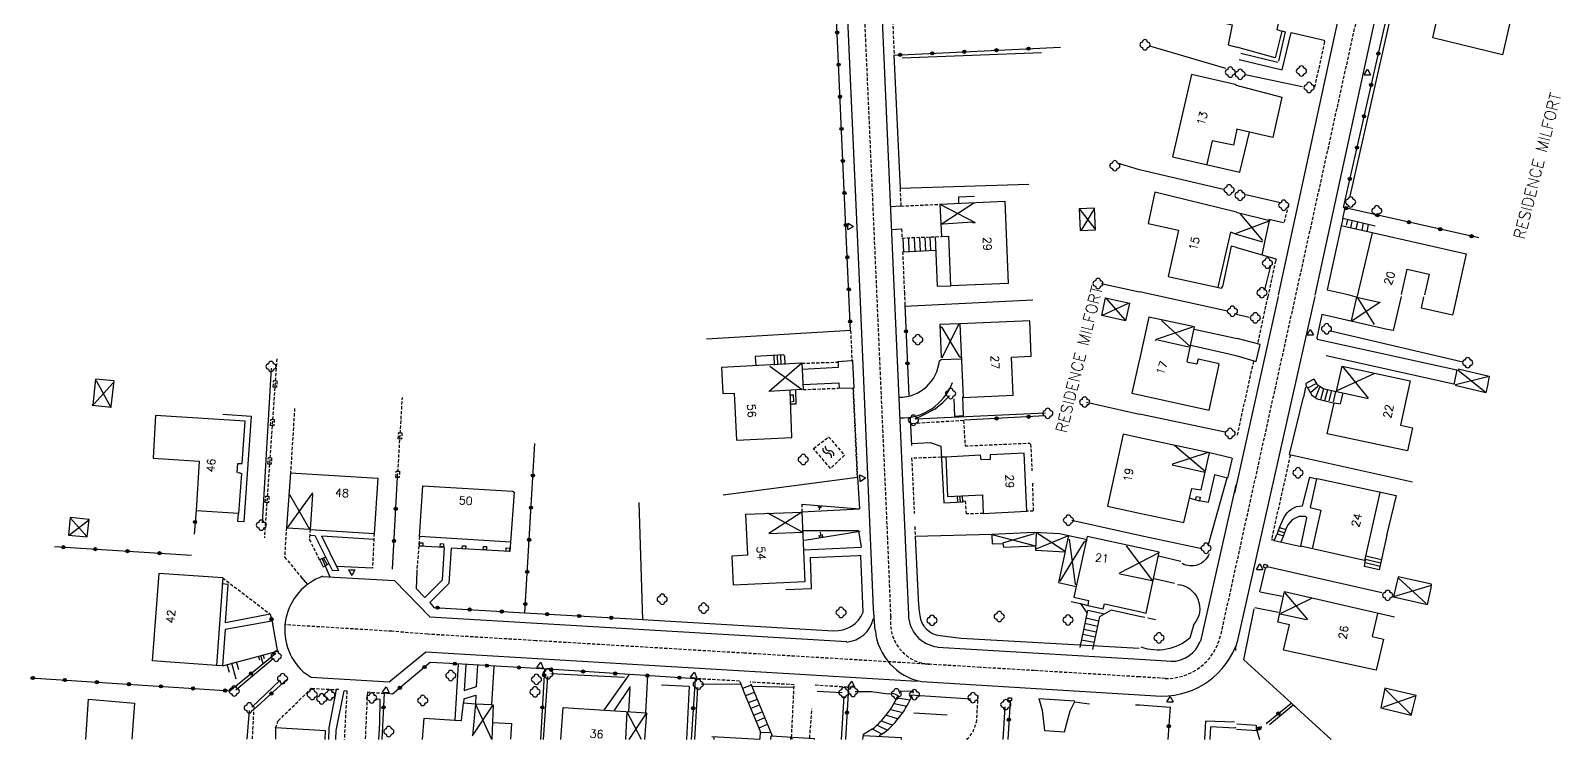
# Model space of a CAD drawing. Header units: millimetres. Extents: x 115992 to 117000, y 129000 to 130003.
# Drawn here: x 116327.4 to 116565.5, y 129000 to 129110.3 of the extents above; entities that cross this region are included whole.
import ezdxf
from ezdxf.enums import TextEntityAlignment as Align

# ---------------------------------------------------------------- set-up
doc = ezdxf.new("R2010")
doc.units = ezdxf.units.MM
doc.linetypes.add('DASHED', pattern=[0.75, 0.5, -0.25])
for name, color, linetype in [('W0001', 6, 'DASHED'), ('W0008', 7, 'CONTINUOUS'), ('W0100', 7, 'CONTINUOUS'), ('W0112', 1, 'DASHED'), ('W0211', 2, 'CONTINUOUS'), ('W0300', 7, 'CONTINUOUS'), ('W0310', 3, 'CONTINUOUS'), ('W0322', 7, 'CONTINUOUS'), ('W0471', 7, 'CONTINUOUS'), ('W0515', 5, 'CONTINUOUS'), ('W0989', 7, 'CONTINUOUS'), ('W0991', 7, 'CONTINUOUS')]:
    doc.layers.add(name, color=color, linetype=linetype)
doc.styles.get("Standard").update_dxf_attribs({"font": 'romans.shx', "width": 0.85})

msp = doc.modelspace()

# ---------------------------------------------------------------- linework, layer by layer
at = {"layer": 'W0001'}
for points in [[(116500, 129009.73), (116483.67, 129010.71), (116475.2, 129011.21), (116467.34, 129011.69, -0.439697), (116461.33, 129019.09), (116460.84, 129031.22), (116459.71, 129056.74), (116458.59, 129082.26), (116457.43, 129108.56), (116456.31, 129133.5), (116455.19, 129158.67), (116453.78, 129186.58), (116452.3, 129216.74), (116451.44, 129235.19, -0.437493), (116460.95, 129244.84), (116470.99, 129244.82), (116500, 129244.7)], [(116500, 129244.7), (116545.26, 129244.29), (116554.66, 129244.19), (116555.12, 129235.87), (116555.92, 129212.42), (116512.63, 129016.22, -0.359278), (116504.02, 129009.48), (116500, 129009.73)]]:
    msp.add_lwpolyline(points, format="xyb", dxfattribs=at)
msp.add_lwpolyline([(116467.34, 129011.69), (116438.52, 129013.42), (116406.07, 129015.36), (116389.24, 129016.37), (116383.65, 129016.82), (116367.03, 129017.84)], dxfattribs=at)
at = {"layer": 'W0008'}
for points in [[(116451.96, 129169.99), (116456.49, 129069.31)], [(116457.43, 129169.93), (116461.84, 129069.41)], [(116521.66, 129069.11), (116543.48, 129169.95)], [(116549.2, 129169.88), (116527.32, 129069.12)], [(116456.49, 129069.31), (116458.59, 129020.35), (116458.84, 129016.93)], [(116461.84, 129069.41), (116464.06, 129019.37)], [(116521.58, 129068.93), (116514.81, 129038.33)], [(116527.3, 129068.91), (116515.24, 129015.19), (116514.95, 129014.38), (116514.96, 129013.85)], [(116509.58, 129015.28), (116515.09, 129039.6)], [(116372.87, 129025.37), (116384.08, 129024.71), (116389.54, 129019.08), (116454.45, 129015.22)], [(116369.86, 129010.53), (116371.11, 129009.69), (116383.23, 129008.94), (116388.93, 129013.65), (116465.42, 129009.06)], [(116468.56, 129014.38), (116500, 129012.49)], [(116500, 129012.5), (116504.99, 129012.2)], [(116466.12, 129009.03), (116500, 129006.95)], [(116500, 129006.96), (116502.54, 129006.8)]]:
    msp.add_lwpolyline(points, dxfattribs=at)
for centre, radius, start, end in [((116375.83, 129017.05), 8.84, 109.5913, 227.4803), ((116454.02, 129019.83), 4.69, 274.6734, 347.3662), ((116469.16, 129019.47), 5.1, 181.1458, 263.3499), ((116467.82, 129017.78), 8.95, 185.2114, 259.0502), ((116503.53, 129019.06), 12.33, 265.2573, 337.7191), ((116505.01, 129016.9), 4.75, 269.3059, 340.2678)]:
    msp.add_arc(centre, radius, start, end, dxfattribs=at)
at = {"layer": 'W0100'}
for points in [[(116549.87, 129126.02), (116560.42, 129123.51), (116556.51, 129106.55), (116545.68, 129109.16), (116548.57, 129122.08)], [(116513.61, 129119.56), (116511.9, 129111.77), (116514.46, 129111.22), (116513.8, 129108.11)], [(116523.08, 129113.98), (116522.7, 129112.43), (116521.86, 129112.56), (116521.39, 129110.46), (116522.19, 129110.23)], [(116522.17, 129110.21), (116521.15, 129106.07), (116515.18, 129107.75)], [(116513.81, 129108.07), (116515.18, 129107.75)], [(116515.06, 129101.84), (116514.9, 129101.9), (116508.12, 129103.5), (116505.18, 129090.68), (116515.62, 129088.29)], [(116515.06, 129101.84), (116522.16, 129099.94), (116520.75, 129093.65), (116515.11, 129094.99)], [(116515.16, 129094.99), (116514.63, 129092.47), (116511.31, 129093.16), (116510.52, 129089.51)], [(116474.33, 129084.5), (116471.87, 129084.41), (116471.86, 129083.41)], [(116515.11, 129082.03), (116502.39, 129085.14), (116501.35, 129080.28), (116506.1, 129079.24), (116504.49, 129072.04), (116512.77, 129070.21), (116513, 129070.52)], [(116468.94, 129083.28), (116479.07, 129083.74), (116479.6, 129070.95), (116470.59, 129070.6)], [(116468.94, 129083.28), (116474.44, 129080.46)], [(116468.94, 129083.28), (116469.19, 129078.27)], [(116469.13, 129080.2), (116474.22, 129083.52)], [(116490.73, 129082.49), (116493.07, 129079.44)], [(116492.91, 129082.46), (116490.93, 129079.25)], [(116531.99, 129082.71), (116531.63, 129081.06)], [(116469.45, 129080.2), (116469.13, 129080.2)], [(116474.02, 129080.48), (116469.42, 129080.18)], [(116474.02, 129080.46), (116474.44, 129080.46)], [(116519.91, 129080.54), (116514.9, 129078.69)], [(116515.05, 129082.04), (116520.31, 129080.76), (116519.84, 129080.52)], [(116515.65, 129081.82), (116519.14, 129077.66)], [(116520.22, 129080.71), (116519.48, 129077.38)], [(116531.39, 129079.95), (116529.25, 129069.99), (116532.48, 129069.22)], [(116531.67, 129081.09), (116531.4, 129079.92)], [(116531.43, 129079.98), (116536.26, 129078.89)], [(116531.69, 129081.1), (116536.7, 129079.93)], [(116532.39, 129080.9), (116532.19, 129080.01)], [(116533.06, 129080.62), (116532.87, 129079.63)], [(116533.94, 129080.43), (116533.7, 129079.44)], [(116534.84, 129080.33), (116534.61, 129079.25)], [(116535.62, 129080.14), (116535.41, 129079.06)], [(116469.19, 129078.27), (116470.31, 129078.34), (116470.59, 129070.6)], [(116514.9, 129078.69), (116514.17, 129078.96), (116512.23, 129070.36)], [(116514.9, 129078.69), (116519.18, 129077.45)], [(116536.23, 129078.84), (116533.87, 129068.78)], [(116536.23, 129078.87), (116550.87, 129075.56), (116549.43, 129069.01)], [(116540.8, 129069.22), (116541.68, 129073.18), (116545.1, 129072.39), (116544.37, 129069.18)], [(116498.28, 129067.83), (116494.22, 129065.98)], [(116494.81, 129068.61), (116497.8, 129065.25)], [(116540.75, 129068.91), (116539.5, 129063.65), (116538.58, 129063.77), (116528.42, 129066.13), (116527.61, 129062.47), (116527.7, 129062.28)], [(116532.45, 129069.22), (116533.88, 129068.82)], [(116533, 129065.12), (116533.87, 129068.82), (116537.25, 129068.06)], [(116537.46, 129068.04), (116533.05, 129065.1)], [(116533.93, 129068.74), (116536.56, 129064.55)], [(116549.41, 129068.96), (116548.75, 129066.03), (116543.91, 129067.12), (116544.29, 129068.9)], [(116549.53, 129069.06), (116549.34, 129068.9)], [(116501.48, 129065.73), (116500, 129059.11)], [(116500, 129053.62), (116510.84, 129051.24), (116512.4, 129058.35), (116512.2, 129058.49), (116509.14, 129059.18), (116508.93, 129058.38), (116507.59, 129058.65), (116507.46, 129058.82), (116508.58, 129064.2), (116501.49, 129065.72)], [(116471.93, 129064.67), (116468.92, 129064.56), (116469.14, 129059.44)], [(116469, 129064.32), (116469.28, 129064.1), (116471.96, 129059.59), (116472.28, 129059.42)], [(116471.88, 129064.65), (116469.27, 129059.31)], [(116508.26, 129064.14), (116502.61, 129062.25), (116502.45, 129062.01)], [(116503.46, 129065.2), (116507.84, 129061.18)], [(116502.89, 129062.18), (116507.72, 129061.11)], [(116447.47, 129058.53), (116434.98, 129057.9), (116435.18, 129053.84), (116436.93, 129053.89), (116437.3, 129046.59), (116445.92, 129046.98), (116445.63, 129054.3)], [(116447.47, 129058.53), (116442.4, 129054.14)], [(116447.47, 129058.53), (116447.65, 129054.45)], [(116472.21, 129059.2), (116469.13, 129059.07), (116468.87, 129058.88)], [(116500, 129059.15), (116498.85, 129053.88), (116500, 129053.62)], [(116339.99, 129051.79), (116340.41, 129055.78), (116337.54, 129056.06), (116337.13, 129052.07)], [(116442.5, 129058.08), (116442.5, 129058.08), (116447.54, 129054.48)], [(116527.18, 129056.04), (116525.91, 129055.39), (116525.96, 129054.83)], [(116527.18, 129056.05), (116527.62, 129055.31), (116528.59, 129054.6), (116530.57, 129054.15)], [(116530.69, 129054.2), (116531.57, 129058.08), (116542.13, 129055.82), (116540.67, 129048.89), (116542.51, 129048.47), (116541.73, 129044.92), (116529.23, 129047.53), (116530.3, 129052.39), (116531.32, 129052.2), (116531.71, 129053.91)], [(116536.51, 129056.89), (116530.73, 129054.26)], [(116531.62, 129058.01), (116535.6, 129053.09)], [(116549.42, 129057.5), (116548.92, 129055.25)], [(116549.62, 129057.68), (116554.43, 129056.55), (116554.18, 129055.09), (116553.91, 129053.95), (116549.14, 129055.06)], [(116554.26, 129056.41), (116549.21, 129055.2)], [(116549.59, 129057.53), (116553.82, 129054.1)], [(116340.28, 129055.47), (116337.31, 129052.2)], [(116337.63, 129055.85), (116339.84, 129051.76)], [(116447.54, 129054.48), (116442.34, 129054.13)], [(116525.87, 129054.81), (116525.53, 129053.28)], [(116526.06, 129054.93), (116526.84, 129053.57)], [(116527.56, 129055.39), (116526.19, 129054.67)], [(116527.78, 129054.91), (116526.64, 129053.91)], [(116526.79, 129053.62), (116527.67, 129052.98), (116530.36, 129052.32)], [(116528.05, 129054.77), (116527.42, 129053.19)], [(116528.65, 129054.58), (116528.19, 129052.84)], [(116529.27, 129054.42), (116528.8, 129052.68)], [(116529.92, 129054.3), (116529.5, 129052.71)], [(116530.53, 129054.14), (116530.17, 129052.55)], [(116530.7, 129054.14), (116535.46, 129053.11)], [(116337.38, 129052.26), (116337.03, 129052), (116340, 129051.69)], [(116535.43, 129053.1), (116535.62, 129053.05)], [(116359.6, 129041.54), (116359.7, 129042.93), (116360.36, 129042.93), (116360.81, 129049.52), (116346.87, 129050.43), (116346.49, 129043.78), (116353.65, 129043.31), (116353.18, 129035.62), (116359.76, 129035.21)], [(116500, 129046.95), (116497.49, 129047.49), (116495.05, 129036.3), (116500, 129035.23)], [(116510.9, 129044.61), (116500, 129046.95)], [(116482.47, 129035.5), (116482.09, 129044.54), (116476.8, 129044.28), (116476.78, 129043.56), (116475.36, 129043.49), (116475.29, 129044.24), (116469.87, 129043.94), (116469.87, 129043.94)], [(116500, 129035.23), (116506.94, 129033.74), (116508.16, 129039.07), (116509.64, 129038.83), (116510.9, 129044.61), (116510.9, 129044.61)], [(116514.41, 129043.78), (116510.71, 129044.64), (116505.18, 129042.82), (116505.1, 129042.73)], [(116505.47, 129045.78), (116505.47, 129045.78), (116510.27, 129041.71)], [(116469.87, 129043.95), (116470.12, 129037.82), (116475.56, 129038.05), (116475.7, 129035.15)], [(116505.1, 129042.73), (116510.19, 129041.58)], [(116359.63, 129041.54), (116359.88, 129041.51)], [(116359.84, 129041.52), (116360.24, 129041.37), (116359.76, 129035.18)], [(116367.88, 129041.46), (116367.26, 129032.93)], [(116367.88, 129041.46), (116381.49, 129040.63), (116380.9, 129032.06)], [(116387.97, 129031.6), (116388.47, 129039.45), (116402.42, 129038.65), (116402.67, 129038.5), (116402.11, 129030.72), (116387.97, 129031.6)], [(116527.57, 129040.55), (116526.57, 129036.08), (116528.25, 129035.67), (116526.89, 129029.66)], [(116527.53, 129040.61), (116527.95, 129040.57), (116539.96, 129037.97), (116538.48, 129031.75)], [(116371.3, 129038.11), (116371.31, 129038.35), (116367.38, 129032.92)], [(116367.73, 129038.13), (116370.86, 129032.71)], [(116371.3, 129038.11), (116370.93, 129032.69), (116370.93, 129032.69)], [(116507.84, 129037.54), (116509.37, 129037.12)], [(116508.73, 129037.31), (116508.87, 129037.81), (116509.48, 129037.7), (116509.38, 129037.16)], [(116537.44, 129038.45), (116535.09, 129028.07)], [(116333.65, 129034.45), (116336.16, 129031.56)], [(116447.44, 129035.44), (116447.92, 129024.52), (116436.84, 129023.99), (116436.63, 129028.58), (116439.04, 129028.7), (116438.77, 129035.07), (116447.49, 129035.37), (116442.31, 129032.03), (116447.58, 129032.23), (116447.44, 129032.32), (116442.17, 129035.22)], [(116475.7, 129035.15), (116482.47, 129035.5)], [(116535.05, 129027.83), (116525.13, 129030.05), (116526.09, 129034.46), (116525.86, 129034.69), (116524.8, 129034.67), (116523.8, 129034.16), (116523.14, 129033.43), (116522.75, 129032.69)], [(116336.45, 129034.09), (116333.47, 129031.78)], [(116367.38, 129032.91), (116370.84, 129032.71)], [(116370.93, 129032.69), (116380.9, 129032.06)], [(116491.36, 129030.68), (116491.87, 129031.06), (116487.57, 129031.99), (116483.61, 129032.18), (116477.06, 129031.9)], [(116483.94, 129032.13), (116483.82, 129029.47), (116488.44, 129029.19), (116489.01, 129031.66)], [(116484.12, 129032.07), (116488.44, 129029.27)], [(116521.81, 129032.98), (116521.62, 129032.51), (116521.46, 129032.01)], [(116521.62, 129032.51), (116522.61, 129032.14)], [(116521.81, 129032.98), (116522.8, 129032.65)], [(116522.8, 129032.65), (116522.6, 129032.14), (116522.41, 129031.67)], [(116477.04, 129031.86), (116477.09, 129030.41), (116478.77, 129030.5), (116478.85, 129029.92), (116483.84, 129030.1)], [(116477.06, 129031.9), (116483.84, 129030.1)], [(116483.61, 129032), (116478.69, 129030.54)], [(116488.82, 129031.62), (116483.9, 129029.6)], [(116491.37, 129030.67), (116487.64, 129024.61)], [(116489.09, 129031.15), (116490.03, 129024.16), (116490.23, 129024.09)], [(116491.85, 129031.58), (116489.81, 129022.13)], [(116500, 129029.81), (116491.85, 129031.58)], [(116497.97, 129030.13), (116500, 129027.4)], [(116503.1, 129029.15), (116500, 129029.81)], [(116521.46, 129032.01), (116522.42, 129031.67)], [(116538.51, 129031.81), (116537.32, 129026.37), (116535.02, 129026.93), (116535.19, 129027.95)], [(116488.45, 129029.23), (116487.41, 129024.4), (116490.16, 129023.8)], [(116500, 129027.5), (116496.79, 129025.84)], [(116500, 129019.91), (116501.08, 129019.67), (116503.1, 129029.15), (116503.1, 129029.15)], [(116503.02, 129029.05), (116500, 129027.5)], [(116500, 129027.4), (116502.01, 129024.74)], [(116502.99, 129028.56), (116506.45, 129027.75)], [(116535.12, 129028.1), (116535.05, 129027.82)], [(116535.15, 129028.04), (116537.56, 129027.48)], [(116535.15, 129027.52), (116537.46, 129026.96)], [(116535.24, 129028.58), (116537.69, 129028.02)], [(116347.36, 129025.84), (116346.37, 129012.22)], [(116357.33, 129025.13), (116347.36, 129025.84)], [(116357.33, 129025.13), (116356.35, 129011.5)], [(116496.98, 129025.79), (116500, 129025.13)], [(116500, 129025.13), (116502.16, 129024.68)], [(116502.29, 129025.02), (116505.49, 129024.3)], [(116540.26, 129025.13), (116544.64, 129021.15)], [(116537.07, 129019.59), (116536.26, 129016.01), (116537.99, 129015.6), (116536.88, 129010.77), (116522.45, 129013.9), (116523.36, 129017.82), (116521.53, 129018.27), (116522.59, 129023), (116539.73, 129019.05)], [(116522.65, 129022.83), (116526.15, 129018.67)], [(116545.4, 129023.95), (116539.55, 129022.21)], [(116489.81, 129022.13), (116492.09, 129021.6)], [(116492.09, 129021.6), (116492, 129020.85)], [(116492, 129020.85), (116494.39, 129020.34)], [(116494.39, 129020.34), (116494.56, 129021.09)], [(116494.56, 129021.09), (116500, 129019.89)], [(116526.8, 129021.91), (116522.03, 129019.61)], [(116521.91, 129019.54), (116526, 129018.66)], [(116356.35, 129011.5), (116346.37, 129012.22)], [(116336, 129000), (116336.42, 129006.24), (116343.6, 129005.65), (116343.19, 129000.02)], [(116542.89, 129006.75), (116537.85, 129004.94)], [(116538.23, 129007.85), (116542.23, 129003.86)], [(116388.43, 129000), (116388.67, 129003.28), (116393.45, 129002.97), (116394.52, 129002.94), (116394.83, 129005.69), (116396.65, 129005.55), (116396.19, 129000.55), (116399.42, 129005.4), (116399.21, 129000), (116396.65, 129005.55), (116399.17, 129005.43), (116399.42, 129005.4)], [(116409.97, 129000), (116410.34, 129004.99), (116423.29, 129004.11), (116422.98, 129000)], [(116422.5, 129000), (116420.22, 129004.34), (116420.02, 129000)], [(116423.29, 129004.11), (116420.56, 129000)], [(116373.27, 129000), (116373.32, 129001.33), (116365.56, 129001.78), (116365.52, 129000.02)], [(116399.31, 129002.63), (116402.3, 129002.48), (116402.13, 129000.02)], [(116515.04, 129001.87), (116514.87, 129001.75), (116511.08, 129001.96), (116510.95, 129000)], [(116515.11, 129001.57), (116518.27, 129001.4), (116518.7, 129000)], [(116442.64, 129000), (116442.69, 129000.55), (116449.41, 129000.12), (116449.4, 129000)], [(116446.01, 129000.04), (116445.71, 129000.36), (116445.72, 129000)]]:
    msp.add_lwpolyline(points, dxfattribs=at)
for points in [[(116493.04, 129082.66), (116490.62, 129082.55), (116490.8, 129079.21), (116493.18, 129079.28), (116493.04, 129082.66)], [(116497.85, 129065.14), (116494.14, 129065.95), (116494.75, 129068.72), (116498.45, 129067.9), (116497.85, 129065.14)], [(116472.55, 129053.22), (116480.36, 129053.58), (116480.09, 129059.51), (116483.16, 129059.63), (116482.94, 129065.16), (116472.04, 129064.69), (116472.55, 129053.22)], [(116336.24, 129031.51), (116336.52, 129034.22), (116333.59, 129034.52), (116333.31, 129031.77), (116336.24, 129031.51)], [(116545.4, 129023.56), (116545.45, 129024.14), (116540.28, 129025.32), (116539.55, 129022.21), (116544.83, 129021.02), (116545.4, 129023.56)], [(116542.55, 129004.77), (116543.06, 129006.83), (116538.23, 129007.99), (116537.58, 129004.91), (116542.33, 129003.79), (116542.55, 129004.77)]]:
    msp.add_lwpolyline(points, close=True, dxfattribs=at)
at = {"layer": 'W0112'}
for p, q in [((116365.2, 129054.83), (116365.27, 129055.83)), ((116365.7, 129054.8), (116365.2, 129054.83)), ((116365.27, 129055.83), (116365.77, 129055.8)), ((116365.77, 129055.8), (116365.7, 129054.8)), ((116364.78, 129048.85), (116364.85, 129049.85)), ((116365.28, 129048.81), (116364.78, 129048.85)), ((116364.85, 129049.85), (116365.35, 129049.81)), ((116365.35, 129049.81), (116365.28, 129048.81)), ((116384.66, 129046.76), (116384.72, 129047.76)), ((116385.16, 129046.73), (116384.66, 129046.76)), ((116384.72, 129047.76), (116385.22, 129047.73)), ((116385.22, 129047.73), (116385.16, 129046.73)), ((116364.37, 129042.86), (116364.44, 129043.86)), ((116364.87, 129042.83), (116364.37, 129042.86)), ((116364.44, 129043.86), (116364.94, 129043.82)), ((116364.94, 129043.82), (116364.87, 129042.83)), ((116384.29, 129040.77), (116384.35, 129041.77)), ((116384.35, 129041.77), (116384.85, 129041.74)), ((116384.85, 129041.74), (116384.79, 129040.74)), ((116384.79, 129040.74), (116384.29, 129040.77)), ((116363.95, 129036.88), (116364.02, 129037.87)), ((116364.45, 129036.84), (116363.95, 129036.88)), ((116364.02, 129037.87), (116364.52, 129037.84)), ((116364.52, 129037.84), (116364.45, 129036.84)), ((116387.96, 129030.1), (116387.99, 129030.6)), ((116388.46, 129030.07), (116387.96, 129030.1)), ((116387.99, 129030.6), (116388.49, 129030.57)), ((116388.49, 129030.57), (116388.46, 129030.07)), ((116391.17, 129029.99), (116391.21, 129030.48)), ((116391.67, 129029.95), (116391.17, 129029.99)), ((116391.21, 129030.48), (116391.71, 129030.45)), ((116391.71, 129030.45), (116391.67, 129029.95)), ((116394.61, 129029.65), (116394.66, 129030.15)), ((116394.66, 129030.15), (116395.16, 129030.1)), ((116395.16, 129030.1), (116395.11, 129029.6)), ((116397.88, 129029.52), (116397.9, 129030.02)), ((116397.9, 129030.02), (116398.4, 129030)), ((116398.4, 129030), (116398.38, 129029.5)), ((116401.43, 129029.3), (116401.47, 129029.8)), ((116401.47, 129029.8), (116401.97, 129029.76)), ((116401.97, 129029.76), (116401.93, 129029.26)), ((116395.11, 129029.6), (116394.61, 129029.65)), ((116398.38, 129029.5), (116397.88, 129029.52)), ((116401.93, 129029.26), (116401.43, 129029.3)), ((116519.31, 129026.78), (116519.45, 129027.26)), ((116519.79, 129026.63), (116519.31, 129026.78)), ((116519.45, 129027.26), (116519.93, 129027.11)), ((116519.93, 129027.11), (116519.79, 129026.63)), ((116479.6, 129005.98), (116479.6, 129006.48)), ((116479.6, 129006.48), (116480.1, 129006.48)), ((116480.1, 129005.98), (116479.6, 129005.98)), ((116480.1, 129006.48), (116480.1, 129005.98))]:
    msp.add_line(p, q, dxfattribs=at)
for points in [[(116461.23, 129120.75), (116461.83, 129106.49)], [(116528.81, 129108.59), (116527.22, 129101.26)], [(116462.75, 129085.78), (116462.88, 129083)], [(116462.88, 129083), (116468.94, 129083.28)], [(116523.16, 129083.16), (116522.52, 129080.4)], [(116462.98, 129079.45), (116463.05, 129078.03), (116469.19, 129078.27)], [(116463.15, 129075.89), (116463.42, 129069.6)], [(116521.21, 129074.49), (116519.97, 129068.84)], [(116463.42, 129069.6), (116463.51, 129067.54)], [(116519.97, 129068.87), (116518.38, 129061.6)], [(116455.06, 129063.6), (116455.25, 129059.03)], [(116365.75, 129059.25), (116363.82, 129031.37)], [(116447.47, 129058.53), (116453.1, 129058.72)], [(116517.75, 129058.81), (116515.2, 129047.34)], [(116447.65, 129054.45), (116453.13, 129054.65)], [(116456.11, 129040.9), (116455.47, 129054.55)], [(116455.47, 129054.55), (116456.12, 129040.83)], [(116368.51, 129051.51), (116367.88, 129041.46)], [(116384.55, 129040.87), (116385.3, 129053.23)], [(116472.63, 129049.62), (116464.4, 129049.12)], [(116472.63, 129049.62), (116472.63, 129049.62), (116472.63, 129049.62), (116472.88, 129045.67), (116482.92, 129046.12), (116483.08, 129045.95), (116483.28, 129041.82)], [(116449.3, 129045.25), (116451.64, 129047.1), (116454.09, 129044.23), (116451.93, 129042.18), (116449.3, 129045.25)], [(116523.5, 129044.26), (116520.55, 129031.14), (116520.66, 129030.99)], [(116469.87, 129043.94), (116464.56, 129043.75), (116464.97, 129035.15)], [(116483.35, 129039.86), (116483.48, 129035.51), (116482.47, 129035.5)], [(116475.7, 129035.15), (116473.08, 129035.09), (116472.96, 129037.07), (116472.46, 129037.02)], [(116447.45, 129036.63), (116447.49, 129035.37)], [(116367.24, 129032.98), (116366.96, 129028.37), (116369.55, 129025.26)], [(116370.93, 129032.69), (116370.81, 129031.13), (116372.39, 129027.94)], [(116465.05, 129033.12), (116465.09, 129031.59)], [(116380.9, 129032.06), (116380.62, 129026.63)], [(116387.97, 129031.6), (116387.53, 129026.15)], [(116357.33, 129025.13), (116364.74, 129019.48)], [(116437.77, 129009.08), (116430.87, 129009.45)], [(116445.87, 129000.32), (116446.27, 129008.49), (116439.44, 129008.93)], [(116454.75, 129007.94), (116454.53, 129008.13), (116449.29, 129008.44)], [(116365.56, 129001.78), (116365.97, 129002.91), (116371.16, 129007.95), (116374.98, 129007.74)], [(116376.23, 129007.63), (116376.65, 129007.55), (116376.25, 129000)], [(116382.5, 129007.12), (116379.84, 129007.33), (116379.5, 129000)], [(116474.86, 129006.83), (116474.6, 129002.57)], [(116362.13, 129004.31), (116361.9, 129000.02)], [(116448.69, 129000.23), (116449.03, 129004.74)]]:
    msp.add_lwpolyline(points, dxfattribs=at)
msp.add_arc((116470.02, 129003.46), 4.65, 311.9467, 349.4357, dxfattribs=at)
at = {"layer": 'W0211'}
for p, q in [((116450.07, 129036.07), (116450.1, 129036.42)), ((116450.24, 129035.71), (116450.3, 129036.4)), ((116450.47, 129036.04), (116450.5, 129036.38)), ((116450.3, 129032.26), (116450.44, 129031.4)), ((116450.12, 129031.79), (116450.19, 129031.35)), ((116450.62, 129031.87), (116450.69, 129031.44)), ((116363.61, 129011.78), (116363.27, 129013.05)), ((116363.81, 129012.52), (116363.64, 129013.15)), ((116358.38, 129010.42), (116358.04, 129011.67)), ((116359.43, 129009.37), (116358.76, 129011.86)), ((116358.78, 129011.85), (116358.76, 129011.84)), ((116358.77, 129011.85), (116358.76, 129011.85)), ((116358.78, 129011.85), (116358.76, 129011.84)), ((116358.77, 129011.84), (116358.76, 129011.84)), ((116358.8, 129011.84), (116358.76, 129011.83)), ((116358.78, 129011.83), (116358.77, 129011.82)), ((116358.77, 129011.83), (116358.77, 129011.83)), ((116358.79, 129011.83), (116358.77, 129011.82)), ((116358.78, 129011.82), (116358.77, 129011.82)), ((116359.82, 129010.81), (116359.48, 129012.05)), ((116363.08, 129012.32), (116362.9, 129012.95))]:
    msp.add_line(p, q, dxfattribs=at)
for points in [[(116447.45, 129036.63), (116456.46, 129035.89)], [(116456.56, 129032.38), (116447.86, 129030.98)], [(116357.28, 129011.43), (116366.05, 129013.8)]]:
    msp.add_lwpolyline(points, dxfattribs=at)
at = {"layer": 'W0300'}
for centre, start, end in [((116500.47, 129108.1), 90, 270), ((116500.87, 129108.5), 0, 180), ((116501.27, 129108.1), 270, 90), ((116500.87, 129107.7), 180, 0), ((116513.75, 129103.85), 90, 270), ((116514.15, 129104.25), 0, 180), ((116514.55, 129103.85), 270, 90), ((116515.29, 129103.51), 90, 270), ((116515.69, 129103.91), 0, 180), ((116516.09, 129103.51), 270, 90), ((116524.83, 129104.02), 90, 270), ((116525.23, 129104.42), 0, 180), ((116525.23, 129103.62), 180, 0), ((116525.63, 129104.02), 270, 90), ((116514.15, 129103.45), 180, 0), ((116515.69, 129103.11), 180, 0), ((116526.02, 129101.47), 90, 270), ((116526.42, 129101.87), 0, 180), ((116526.82, 129101.47), 270, 90), ((116526.42, 129101.07), 180, 0), ((116495.78, 129089.28), 90, 270), ((116496.18, 129089.68), 0, 180), ((116496.58, 129089.28), 270, 90), ((116496.18, 129088.88), 180, 0), ((116513.57, 129085.52), 90, 270), ((116513.97, 129085.92), 0, 180), ((116513.97, 129085.12), 180, 0), ((116514.37, 129085.52), 270, 90), ((116515.27, 129084.67), 90, 270), ((116515.67, 129085.07), 0, 180), ((116516.07, 129084.67), 270, 90), ((116515.67, 129084.27), 180, 0), ((116522.08, 129083.13), 90, 270), ((116522.48, 129083.53), 0, 180), ((116522.48, 129082.73), 180, 0), ((116522.88, 129083.13), 270, 90), ((116532.47, 129083.64), 90, 270), ((116532.87, 129084.04), 0, 180), ((116532.87, 129083.24), 180, 0), ((116533.27, 129083.64), 270, 90), ((116536.56, 129082.28), 90, 270), ((116536.96, 129082.68), 0, 180), ((116537.36, 129082.28), 270, 90), ((116536.96, 129081.88), 180, 0), ((116519.53, 129074.12), 90, 270), ((116519.93, 129074.52), 0, 180), ((116519.93, 129073.72), 180, 0), ((116520.33, 129074.12), 270, 90), ((116493.17, 129070.94), 90, 270), ((116493.57, 129071.34), 0, 180), ((116493.57, 129070.54), 180, 0), ((116493.97, 129070.94), 270, 90), ((116519.08, 129069.92), 0, 180), ((116518.68, 129069.52), 90, 270), ((116519.08, 129069.12), 180, 0), ((116519.48, 129069.52), 270, 90), ((116514.08, 129066.63), 90, 270), ((116514.48, 129067.03), 0, 180), ((116514.48, 129066.23), 180, 0), ((116514.88, 129066.63), 270, 90), ((116517.65, 129065.61), 90, 270), ((116518.05, 129066.01), 0, 180), ((116518.45, 129065.61), 270, 90), ((116518.05, 129065.21), 180, 0), ((116528.73, 129063.91), 90, 270), ((116529.13, 129064.31), 0, 180), ((116529.13, 129063.51), 180, 0), ((116529.53, 129063.91), 270, 90), ((116465.11, 129062.21), 90, 270), ((116465.51, 129062.61), 0, 180), ((116465.51, 129061.81), 180, 0), ((116465.91, 129062.21), 270, 90), ((116364.45, 129058.03), 90, 270), ((116364.85, 129058.43), 0, 180), ((116365.25, 129058.03), 270, 90), ((116550.7, 129058.63), 90, 270), ((116551.1, 129059.03), 0, 180), ((116551.5, 129058.63), 270, 90), ((116364.85, 129057.63), 180, 0), ((116551.1, 129058.23), 180, 0), ((116470.22, 129053.82), 90, 270), ((116470.62, 129054.22), 0, 180), ((116471.02, 129053.82), 270, 90), ((116470.62, 129053.42), 180, 0), ((116485.35, 129050.75), 90, 270), ((116485.75, 129051.15), 0, 180), ((116486.15, 129050.75), 270, 90), ((116491.09, 129052.5), 90, 270), ((116491.49, 129052.9), 0, 180), ((116491.49, 129052.1), 180, 0), ((116491.89, 129052.5), 270, 90), ((116464.44, 129049.67), 90, 270), ((116464.84, 129050.07), 0, 180), ((116464.84, 129049.27), 180, 0), ((116465.24, 129049.67), 270, 90), ((116485.75, 129050.35), 180, 0), ((116513.73, 129047.62), 90, 270), ((116514.13, 129048.02), 0, 180), ((116514.13, 129047.22), 180, 0), ((116514.53, 129047.62), 270, 90), ((116447.28, 129043.57), 90, 270), ((116447.68, 129043.97), 0, 180), ((116448.08, 129043.57), 270, 90), ((116447.68, 129043.17), 180, 0), ((116524.29, 129041.49), 90, 270), ((116524.69, 129041.89), 0, 180), ((116525.09, 129041.49), 270, 90), ((116524.69, 129041.09), 180, 0), ((116488.56, 129034.12), 90, 270), ((116488.96, 129034.52), 0, 180), ((116489.36, 129034.12), 270, 90), ((116362.94, 129033.35), 90, 270), ((116363.34, 129033.75), 0, 180), ((116363.34, 129032.95), 180, 0), ((116363.74, 129033.35), 270, 90), ((116488.96, 129033.72), 180, 0), ((116509.98, 129029.75), 90, 270), ((116510.38, 129030.15), 0, 180), ((116510.78, 129029.75), 270, 90), ((116510.38, 129029.35), 180, 0), ((116425.73, 129022.21), 0, 180), ((116538.25, 129022.43), 90, 270), ((116538.65, 129022.83), 0, 180), ((116539.05, 129022.43), 270, 90), ((116425.33, 129021.81), 90, 270), ((116425.73, 129021.41), 180, 0), ((116426.13, 129021.81), 270, 90), ((116431.79, 129020.43), 90, 270), ((116432.19, 129020.83), 0, 180), ((116432.59, 129020.43), 270, 90), ((116453.58, 129020.16), 0, 180), ((116538.65, 129022.03), 180, 0), ((116432.19, 129020.03), 180, 0), ((116453.18, 129019.76), 90, 270), ((116453.58, 129019.36), 180, 0), ((116453.98, 129019.76), 270, 90), ((116467.33, 129018.53), 90, 270), ((116467.73, 129018.93), 0, 180), ((116467.73, 129018.13), 180, 0), ((116468.13, 129018.53), 270, 90), ((116477.79, 129019.13), 90, 270), ((116478.19, 129019.53), 0, 180), ((116478.19, 129018.73), 180, 0), ((116478.59, 129019.13), 270, 90), ((116488.5, 129018.59), 90, 270), ((116488.9, 129018.99), 0, 180), ((116488.9, 129018.19), 180, 0), ((116489.3, 129018.59), 270, 90), ((116502.65, 129015.8), 90, 270), ((116503.05, 129016.2), 0, 180), ((116503.45, 129015.8), 270, 90), ((116365.26, 129012.94), 90, 270), ((116365.66, 129013.34), 0, 180), ((116366.06, 129012.94), 270, 90), ((116503.05, 129015.4), 180, 0), ((116365.66, 129012.54), 180, 0), ((116392.83, 129010.34), 0, 180), ((116407.95, 129010.61), 0, 180), ((116359.12, 129007.93), 0, 180), ((116366.25, 129009.46), 90, 270), ((116366.65, 129009.86), 0, 180), ((116366.65, 129009.06), 180, 0), ((116367.05, 129009.46), 270, 90), ((116392.43, 129009.94), 90, 270), ((116392.83, 129009.54), 180, 0), ((116393.23, 129009.94), 270, 90), ((116405.76, 129009.34), 90, 270), ((116406.16, 129009.74), 0, 180), ((116406.16, 129008.94), 180, 0), ((116406.56, 129009.34), 270, 90), ((116407.55, 129010.21), 90, 270), ((116407.95, 129009.81), 180, 0), ((116408.35, 129010.21), 270, 90), ((116430.94, 129008.57), 90, 270), ((116431.34, 129008.97), 0, 180), ((116431.74, 129008.57), 270, 90), ((116455.42, 129007.87), 0, 180), ((116358.72, 129007.53), 90, 270), ((116359.12, 129007.13), 180, 0), ((116359.52, 129007.53), 270, 90), ((116370.86, 129006.99), 90, 270), ((116371.26, 129007.39), 0, 180), ((116371.26, 129006.59), 180, 0), ((116371.66, 129006.99), 270, 90), ((116372.34, 129006.3), 90, 270), ((116372.74, 129006.7), 0, 180), ((116372.74, 129005.9), 180, 0), ((116373.14, 129006.3), 270, 90), ((116373.59, 129006.91), 90, 270), ((116373.99, 129007.31), 0, 180), ((116373.99, 129006.51), 180, 0), ((116374.39, 129006.91), 270, 90), ((116380.12, 129006.45), 90, 270), ((116380.52, 129006.85), 0, 180), ((116380.52, 129006.05), 180, 0), ((116380.92, 129006.45), 270, 90), ((116388.06, 129006.07), 90, 270), ((116388.46, 129006.47), 0, 180), ((116388.86, 129006.07), 270, 90), ((116405.53, 129007.4), 90, 270), ((116405.93, 129007.8), 0, 180), ((116405.93, 129007), 180, 0), ((116406.33, 129007.4), 270, 90), ((116431.34, 129008.17), 180, 0), ((116453.61, 129007.28), 90, 270), ((116454.01, 129007.68), 0, 180), ((116454.01, 129006.88), 180, 0), ((116454.41, 129007.28), 270, 90), ((116455.02, 129007.47), 90, 270), ((116455.42, 129007.07), 180, 0), ((116455.82, 129007.47), 270, 90), ((116461.77, 129007.09), 90, 270), ((116462.17, 129007.49), 0, 180), ((116462.17, 129006.69), 180, 0), ((116462.57, 129007.09), 270, 90), ((116464.59, 129006.97), 90, 270), ((116464.99, 129007.37), 0, 180), ((116464.99, 129006.57), 180, 0), ((116465.39, 129006.97), 270, 90), ((116473.7, 129006.5), 90, 270), ((116474.1, 129006.9), 0, 180), ((116474.1, 129006.1), 180, 0), ((116474.5, 129006.5), 270, 90), ((116479.21, 129005.81), 0, 180), ((116361.06, 129004.91), 90, 270), ((116361.46, 129005.31), 0, 180), ((116361.46, 129004.51), 180, 0), ((116361.86, 129004.91), 270, 90), ((116388.46, 129005.67), 180, 0), ((116478.81, 129005.41), 90, 270), ((116479.21, 129005.01), 180, 0), ((116479.61, 129005.41), 270, 90), ((116382.78, 129001.22), 90, 270), ((116383.18, 129001.62), 0, 180), ((116383.58, 129001.22), 270, 90), ((116383.18, 129000.82), 180, 0)]:
    msp.add_arc(centre, 0.4, start, end, dxfattribs=at)
at = {"layer": 'W0310'}
for points in [[(116540.26, 129117.81), (116532.75, 129084.53)], [(116463.06, 129106.09), (116484.75, 129106.91)], [(116513.48, 129104.41), (116501.63, 129107.9)], [(116525.34, 129101.54), (116516.48, 129103.41)], [(116500, 129088.62), (116496.58, 129089.68)], [(116513.09, 129085.6), (116500, 129088.62)], [(116462.75, 129085.78), (116482.8, 129086.39)], [(116521.95, 129083.49), (116516.59, 129084.73)], [(116520.39, 129073.72), (116519.49, 129069.95)], [(116494.06, 129070.93), (116500, 129069.63)], [(116463.48, 129067.42), (116483.42, 129068.43)], [(116513.71, 129066.64), (116500, 129069.65)], [(116517.08, 129065.64), (116515.09, 129066.14)], [(116455.07, 129063.65), (116432.63, 129062.29)], [(116529.73, 129063.6), (116550.33, 129058.74)], [(116363.5, 129033.72), (116364.91, 129057.77)], [(116465.08, 129049.91), (116466.4, 129050.51), (116468.21, 129051.47), (116469.42, 129052.44), (116470.44, 129053.46)], [(116491.79, 129052.49), (116500, 129050.62)], [(116523.36, 129044.34), (116525.53, 129053.28)], [(116465.14, 129049.91), (116485.39, 129050.81)], [(116513.34, 129047.79), (116500, 129050.64)], [(116435.23, 129038.05), (116456.12, 129040.83), (116456.46, 129035.89)], [(116513.6, 129040.63), (116510.73, 129030.28)], [(116456.31, 129032.45), (116456.69, 129029.9)], [(116499.96, 129031.72), (116489.5, 129034.06)], [(116509.73, 129029.65), (116499.96, 129031.72)], [(116518.77, 129022.99), (116519.65, 129026.66)], [(116519.9, 129026.91), (116537.72, 129022.84)], [(116524.24, 129005.13), (116516.25, 129012.36), (116517.87, 129020.34)], [(116359.38, 129007.73), (116365.16, 129012.6)], [(116366.28, 129009.22), (116361.86, 129005.02)], [(116407.28, 129000), (116407.91, 129009.8)], [(116419.87, 129009.61), (116408.4, 129010.22)], [(116425.63, 129008.5), (116429.92, 129008.31), (116429.49, 129000)], [(116437.97, 129008.52), (116431.78, 129008.58)], [(116381.02, 129006.3), (116381.78, 129006.26), (116381.74, 129002.55), (116381.58, 129000)], [(116431.25, 129008.09), (116430.76, 129000.01)], [(116446.17, 129008.08), (116439.7, 129008.24)], [(116449.85, 129007.53), (116453.72, 129007.31)], [(116454, 129006.75), (116453.59, 129000.01)], [(116455.76, 129007.47), (116458.31, 129007.44), (116460.94, 129007.09), (116461.63, 129007.19), (116462.45, 129006.84)], [(116473.75, 129006.28), (116464.33, 129006.9)], [(116361.14, 129000.02), (116361.5, 129004.48)], [(116479.07, 129005.06), (116478.74, 129000)], [(116489.92, 129005.86), (116492.24, 129005.51)], [(116500, 129005.35), (116499.39, 129005.33)], [(116504.79, 129004.99), (116500, 129005.33)], [(116520.26, 129002.33), (116523.93, 129005.39), (116529.85, 129000)]]:
    msp.add_lwpolyline(points, dxfattribs=at)
for points in [[(116422.12, 129036.89), (116422.64, 129018.64), (116452.41, 129016.91, 0.320503), (116457.02, 129019.82), (116456.67, 129028.5)], [(116477.04, 129031.79), (116477.05, 129031.87), (116465.09, 129031.59), (116465.57, 129021.9, 0.021357), (116465.81, 129019.29, 0.342979), (116468.99, 129016.16, -0.007128), (116472.24, 129015.74), (116499.96, 129014.18)], [(116510.84, 129028.88, -0.464036), (116506.64, 129027.39, -1.146133)], [(116505.93, 129024.11, -0.616582), (116508.48, 129017.92), (116507.85, 129015.76, -0.267362), (116500.26, 129014.33, -1.261261)]]:
    msp.add_lwpolyline(points, format="xyb", dxfattribs=at)
at = {"layer": 'W0322'}
for points in [[(116455.06, 129063.6), (116453.75, 129092.4), (116450.72, 129159.95)], [(116552.85, 129078.05), (116531.75, 129082.79), (116540.05, 129119.35), (116542.02, 129118.76)], [(116461.83, 129106.49), (116487.74, 129107.73)], [(116463.51, 129067.59), (116464.11, 129053.52)], [(116485.35, 129050.35), (116472.78, 129049.68)], [(116389.55, 129021.3), (116390.18, 129020.54), (116404.35, 129019.69), (116405.89, 129046.04)], [(116383.73, 129026.51), (116384.55, 129040.87)], [(116353.18, 129035.62), (116352.86, 129031.95)], [(116331.15, 129030), (116352.49, 129028.67)], [(116387.53, 129026.15), (116387.46, 129023.46), (116388.81, 129022.06), (116388.81, 129022.06)], [(116364.74, 129019.48), (116365.11, 129017.92)], [(116404.35, 129019.69), (116422.81, 129018.65)], [(116327.43, 129009.59), (116358.45, 129007.55), (116365.61, 129013.41)], [(116430.91, 129009.44), (116409.65, 129010.82), (116393.74, 129011.77), (116389.6, 129011.99), (116383.75, 129007.06), (116382.46, 129007.17), (116382.12, 129000)], [(116407.42, 129010.95), (116406.79, 129000)], [(116367.47, 129009.47), (116362.18, 129004.66)], [(116430.87, 129009.45), (116430.22, 129000.01)], [(116454.72, 129008.13), (116454.25, 129000.01)], [(116479.87, 129005.98), (116479.51, 129000)], [(116504.78, 129005.08), (116504.45, 129000)], [(116519.74, 129002.49), (116523.62, 129005.64)], [(116518.26, 129001.4), (116519.04, 129002.03)]]:
    msp.add_lwpolyline(points, dxfattribs=at)
for centre, radius in [((116452.96, 129110), 0.25), ((116452.96, 129110), 0.15), ((116462.77, 129106.54), 0.25), ((116462.77, 129106.54), 0.15), ((116467.77, 129106.78), 0.25), ((116467.77, 129106.78), 0.15), ((116472.76, 129107.02), 0.25), ((116472.76, 129107.02), 0.15), ((116477.76, 129107.25), 0.25), ((116477.76, 129107.25), 0.15), ((116482.75, 129107.49), 0.25), ((116482.75, 129107.49), 0.15), ((116537.19, 129106.73), 0.25), ((116537.19, 129106.73), 0.15), ((116453.19, 129105), 0.25), ((116453.19, 129105), 0.15), ((116536.08, 129101.85), 0.25), ((116536.08, 129101.85), 0.15), ((116453.41, 129100.01), 0.25), ((116453.41, 129100.01), 0.15), ((116534.97, 129096.98), 0.25), ((116534.97, 129096.98), 0.15), ((116453.64, 129095.02), 0.25), ((116453.64, 129095.02), 0.15), ((116533.87, 129092.1), 0.25), ((116533.87, 129092.1), 0.15), ((116453.86, 129090.02), 0.25), ((116453.86, 129090.02), 0.15), ((116532.76, 129087.22), 0.25), ((116532.76, 129087.22), 0.15), ((116454.09, 129085.03), 0.25), ((116454.09, 129085.03), 0.15), ((116532.19, 129082.69), 0.25), ((116532.19, 129082.69), 0.15), ((116454.31, 129080.03), 0.25), ((116454.31, 129080.03), 0.15), ((116537.07, 129081.59), 0.25), ((116537.07, 129081.59), 0.15), ((116541.95, 129080.5), 0.25), ((116541.95, 129080.5), 0.15), ((116546.83, 129079.4), 0.25), ((116546.83, 129079.4), 0.15), ((116551.71, 129078.31), 0.25), ((116551.71, 129078.31), 0.15), ((116454.54, 129075.04), 0.25), ((116454.54, 129075.04), 0.15), ((116454.77, 129070.04), 0.25), ((116454.77, 129070.04), 0.15), ((116454.99, 129065.05), 0.25), ((116454.99, 129065.05), 0.15), ((116463.68, 129063.51), 0.25), ((116463.68, 129063.51), 0.15), ((116463.9, 129058.52), 0.25), ((116463.9, 129058.52), 0.15), ((116477.77, 129049.95), 0.25), ((116477.77, 129049.95), 0.15), ((116482.77, 129050.21), 0.25), ((116482.77, 129050.21), 0.15), ((116405.6, 129041.05), 0.25), ((116405.6, 129041.05), 0.15), ((116384.26, 129035.88), 0.25), ((116384.26, 129035.88), 0.15), ((116405.31, 129036.06), 0.25), ((116405.31, 129036.06), 0.15), ((116353.02, 129033.83), 0.25), ((116353.02, 129033.83), 0.15), ((116332.52, 129029.92), 0.25), ((116332.52, 129029.92), 0.15), ((116337.51, 129029.61), 0.25), ((116337.51, 129029.61), 0.15), ((116383.98, 129030.89), 0.25), ((116383.98, 129030.89), 0.15), ((116405.02, 129031.07), 0.25), ((116405.02, 129031.07), 0.15), ((116342.5, 129029.29), 0.25), ((116342.5, 129029.29), 0.15), ((116347.49, 129028.98), 0.25), ((116347.49, 129028.98), 0.15), ((116404.72, 129026.08), 0.25), ((116404.72, 129026.08), 0.15), ((116390.78, 129020.51), 0.25), ((116390.78, 129020.51), 0.15), ((116395.77, 129020.2), 0.25), ((116395.77, 129020.2), 0.15), ((116404.43, 129021.08), 0.25), ((116404.43, 129021.08), 0.15), ((116364.92, 129018.72), 0.25), ((116364.92, 129018.72), 0.15), ((116400.76, 129019.9), 0.25), ((116400.76, 129019.9), 0.15), ((116407.83, 129019.49), 0.25), ((116407.83, 129019.49), 0.15), ((116412.82, 129019.21), 0.25), ((116412.82, 129019.21), 0.15), ((116417.81, 129018.93), 0.25), ((116417.81, 129018.93), 0.15), ((116388.74, 129011.26), 0.25), ((116388.74, 129011.26), 0.15), ((116393.46, 129011.78), 0.25), ((116393.46, 129011.78), 0.15), ((116398.46, 129011.48), 0.25), ((116398.46, 129011.48), 0.15), ((116403.45, 129011.19), 0.25), ((116403.45, 129011.19), 0.15), ((116408.44, 129010.89), 0.25), ((116408.44, 129010.89), 0.15), ((116413.43, 129010.57), 0.25), ((116413.43, 129010.57), 0.15), ((116327.76, 129009.56), 0.25), ((116327.76, 129009.56), 0.15), ((116332.75, 129009.24), 0.25), ((116332.75, 129009.24), 0.15), ((116337.74, 129008.91), 0.25), ((116337.74, 129008.91), 0.15), ((116342.73, 129008.58), 0.25), ((116342.73, 129008.58), 0.15), ((116347.72, 129008.26), 0.25), ((116347.72, 129008.26), 0.15), ((116361.74, 129010.24), 0.25), ((116361.74, 129010.24), 0.15), ((116384.91, 129008.04), 0.25), ((116407.36, 129009.98), 0.25), ((116407.36, 129009.98), 0.15), ((116418.42, 129010.25), 0.25), ((116418.42, 129010.25), 0.15), ((116423.41, 129009.93), 0.25), ((116423.41, 129009.93), 0.15), ((116428.4, 129009.61), 0.25), ((116428.4, 129009.61), 0.15), ((116352.71, 129007.93), 0.25), ((116352.71, 129007.93), 0.15), ((116357.7, 129007.6), 0.25), ((116357.7, 129007.6), 0.15), ((116364.89, 129007.13), 0.25), ((116364.89, 129007.13), 0.15), ((116384.91, 129008.04), 0.15), ((116382.36, 129004.99), 0.25), ((116382.36, 129004.99), 0.15), ((116407.08, 129004.99), 0.25), ((116407.08, 129004.99), 0.15), ((116430.55, 129004.85), 0.25), ((116430.55, 129004.85), 0.15), ((116454.49, 129004.17), 0.25), ((116454.49, 129004.17), 0.15), ((116521.63, 129004.02), 0.25), ((116521.63, 129004.02), 0.15), ((116479.69, 129003.07), 0.25), ((116479.69, 129003.07), 0.15), ((116504.58, 129002.05), 0.25), ((116504.58, 129002.05), 0.15), ((116518.64, 129001.71), 0.25), ((116518.64, 129001.71), 0.15)]:
    msp.add_circle(centre, radius, dxfattribs=at)
at = {"layer": 'W0471'}
for p, q in [((116535, 129103.45), (116535.5, 129104.31)), ((116535.5, 129104.31), (116536, 129103.45)), ((116535, 129103.45), (116536, 129103.45)), ((116454.63, 129079.34), (116454.66, 129080.34)), ((116454.63, 129079.34), (116455.51, 129079.82)), ((116454.66, 129080.34), (116455.51, 129079.82)), ((116526.11, 129062.94), (116526.61, 129063.81)), ((116526.61, 129063.81), (116527.11, 129062.94)), ((116526.11, 129062.94), (116527.11, 129062.94)), ((116456.56, 129040.15), (116456.49, 129041.15)), ((116456.49, 129041.15), (116457.39, 129040.71)), ((116456.56, 129040.15), (116457.39, 129040.71)), ((116518.24, 129026.45), (116518.74, 129027.31)), ((116518.74, 129027.31), (116519.24, 129026.45)), ((116376.91, 129026.38), (116377.91, 129026.39)), ((116376.91, 129026.38), (116377.42, 129025.52)), ((116377.91, 129026.39), (116377.42, 129025.52)), ((116518.24, 129026.45), (116519.24, 129026.45)), ((116406.24, 129011.21), (116406.84, 129012.01)), ((116406.24, 129011.21), (116407.23, 129011.09)), ((116406.84, 129012.01), (116407.23, 129011.09)), ((116430.14, 129009.69), (116430.76, 129010.48)), ((116430.14, 129009.69), (116431.13, 129009.55)), ((116430.76, 129010.48), (116431.13, 129009.55)), ((116454.66, 129008.24), (116455.26, 129009.05)), ((116455.26, 129009.05), (116455.65, 129008.13)), ((116382.21, 129007.34), (116382.76, 129008.17)), ((116382.21, 129007.34), (116383.21, 129007.28)), ((116382.76, 129008.17), (116383.21, 129007.28)), ((116454.66, 129008.24), (116455.65, 129008.13)), ((116504.28, 129005.83), (116504.78, 129006.7)), ((116504.78, 129006.7), (116505.28, 129005.83)), ((116504.28, 129005.83), (116505.28, 129005.83))]:
    msp.add_line(p, q, dxfattribs=at)
at = {"layer": 'W0515'}
for centre, start, end in [((116451.36, 129045.19), 168.58, 274.8402), ((116451.73, 129045.53), 168.58, 274.8402), ((116451.47, 129043.95), 348.58, 94.8402), ((116451.84, 129044.28), 348.58, 94.8402)]:
    msp.add_arc(centre, 0.625, start, end, dxfattribs=at)
at = {"layer": 'W0989'}
for points in [[(116515.55, 129105.79), (116522.22, 129104.2), (116523.61, 129110), (116528.77, 129108.84), (116528.82, 129108.56)], [(116522.16, 129110.25), (116522.69, 129110.12), (116521.63, 129105.57)], [(116461.8, 129106.52), (116462.75, 129085.78)], [(116515.78, 129106.78), (116521.53, 129105.38)], [(116517.1, 129094.5), (116515.59, 129088.27), (116515.59, 129088.27)], [(116462.88, 129083), (116461.25, 129082.9)], [(116522.45, 129080.4), (116520.13, 129080.91)], [(116461.42, 129079.38), (116463, 129079.44)], [(116463.17, 129077.98), (116463.27, 129075.85)], [(116464.05, 129078.01), (116464.12, 129075.89)], [(116464.95, 129078.01), (116465.04, 129075.92)], [(116465.76, 129078.08), (116465.88, 129075.95)], [(116466.62, 129078.11), (116466.71, 129076.01)], [(116467.41, 129078.14), (116467.5, 129076.08)], [(116468.22, 129078.2), (116468.55, 129070.54), (116470.66, 129070.6)], [(116514.96, 129078.28), (116514.96, 129078.27)], [(116519.5, 129077.38), (116519.06, 129075.35)], [(116468.31, 129076.1), (116463.2, 129075.83)], [(116514.97, 129076.61), (116514.3, 129076.75), (116512.93, 129070.46)], [(116514.95, 129076.62), (116521.24, 129074.78)], [(116521.24, 129074.78), (116521.24, 129074.46)], [(116508.54, 129063.86), (116515.24, 129062.37)], [(116508, 129061.33), (116515.05, 129059.76)], [(116515.03, 129059.76), (116518.17, 129058.79), (116518.78, 129061.46), (116515.21, 129062.38), (116515.21, 129062.38)], [(116527.69, 129062.28), (116549.4, 129057.53)], [(116444.78, 129059.63), (116444.65, 129059.83), (116440.22, 129059.61), (116440.3, 129058.14)], [(116443.09, 129059.72), (116443.15, 129058.26)], [(116443.61, 129059.76), (116443.67, 129058.3)], [(116444.14, 129059.76), (116444.21, 129058.33)], [(116444.78, 129059.63), (116444.82, 129058.36)], [(116453.1, 129058.72), (116453.1, 129057.88), (116447.51, 129057.57)], [(116455.23, 129058.91), (116453.01, 129058.78)], [(116453.13, 129054.65), (116455.63, 129054.69), (116455.39, 129058.89), (116455.2, 129059.09)], [(116529.06, 129059.75), (116548.97, 129055.34)], [(116445.7, 129053.63), (116446.14, 129053.63), (116446.16, 129052.59), (116445.71, 129052.5)], [(116446.46, 129054.3), (116446.54, 129052.17)], [(116447.64, 129055.23), (116453.21, 129055.49), (116453.29, 129054.65)], [(116446.5, 129052.19), (116445.7, 129052.15)], [(116471.12, 129053), (116471.21, 129050.32), (116472.65, 129050.4), (116472.52, 129053.29)], [(116357.36, 129050.6), (116361.78, 129050.29), (116360.64, 129033.86), (116359.67, 129033.91), (116359.77, 129035.23)], [(116464.33, 129049.95), (116464.52, 129045.72)], [(116464.53, 129046.06), (116467.46, 129046.19), (116469.08, 129045.62), (116469.59, 129036.8), (116472.58, 129036.97)], [(116523.36, 129044.34), (116542.52, 129040.06)], [(116514.43, 129043.76), (116513.74, 129040.66), (116511.7, 129041.15), (116510.7, 129036.85), (116509.3, 129037.14)], [(116471.62, 129037.85), (116471.71, 129036.93)], [(116472.02, 129037.88), (116472.1, 129036.96)], [(116472.4, 129037.88), (116472.46, 129037.02)], [(116447.44, 129035.44), (116456.46, 129035.89), (116456.46, 129035.89)], [(116456.31, 129032.45), (116447.61, 129032.45)], [(116370.9, 129031.76), (116371.67, 129031.75), (116374.38, 129026.33), (116375.35, 129026.31)], [(116372.7, 129031.66), (116375.37, 129026.29)], [(116372.74, 129031.66), (116380.9, 129031.18)], [(116388.81, 129022.06), (116391.56, 129024.85), (116391.84, 129029.86), (116387.89, 129030.08)], [(116402.11, 129030.72), (116402.04, 129029.25), (116392.9, 129029.77), (116392.53, 129024.24), (116389.55, 129021.3)], [(116447.78, 129029.52), (116456.69, 129029.9)], [(116520.55, 129031.14), (116520.96, 129030.97), (116525.18, 129030.02)], [(116520.96, 129030.97), (116521.46, 129032.01)], [(116522.41, 129031.67), (116522.04, 129030.71)], [(116372.38, 129028), (116372.96, 129026.87), (116373.88, 129027.37)], [(116373.31, 129028.37), (116372.39, 129027.94)], [(116372.81, 129028.1), (116374.02, 129025.31)], [(116373.04, 129028.23), (116373.6, 129027.18)], [(116445, 129023.32), (116448.99, 129023.47), (116448.79, 129028.31), (116456.29, 129028.64), (116456.69, 129028.67)], [(116369.5, 129025.31), (116370.55, 129024.1)], [(116380.62, 129026.63), (116375.12, 129026.9)], [(116364.74, 129019.48), (116357.77, 129018.16), (116358.17, 129024.13), (116357.18, 129024.22)], [(116518.81, 129022.99), (116522.21, 129022.31)], [(116489.39, 129021.46), (116490.85, 129021.14)], [(116490.85, 129021.14), (116491.99, 129020.85)], [(116490.85, 129021.14), (116491.84, 129019.68)], [(116517.97, 129020.55), (116521.65, 129019.79)], [(116364.95, 129018.39), (116357.7, 129017.09), (116357.28, 129011.43), (116356.29, 129011.51)], [(116365.85, 129013.9), (116365.11, 129017.92)], [(116491.95, 129020.07), (116490.71, 129014.29)], [(116491.52, 129018.07), (116493.46, 129017.63)], [(116491.71, 129018.94), (116493.65, 129018.47)], [(116491.96, 129020.11), (116494.57, 129019.56)], [(116500, 129019.15), (116495.61, 129020.09), (116493.78, 129019.08), (116492.7, 129014.01)], [(116500.85, 129018.98), (116500, 129019.15)], [(116501.33, 129018.91), (116502.51, 129018.64)], [(116490.98, 129015.52), (116492.95, 129015.15)], [(116491.2, 129016.38), (116493.14, 129015.97)], [(116491.36, 129017.15), (116493.3, 129016.76)], [(116394, 129011.7), (116393.45, 129002.97)], [(116395.16, 129011.62), (116394.93, 129007.63), (116396.83, 129008.23), (116397.03, 129011.53)], [(116399.52, 129011.34), (116399.17, 129005.43)], [(116420.56, 129010.07), (116416.64, 129004.54)], [(116423.46, 129009.94), (116423.12, 129004.16)], [(116437.79, 129008.99), (116438.47, 129007.24)], [(116439.58, 129008.43), (116438.21, 129007.9)], [(116439.54, 129008.64), (116442.84, 129000.54)], [(116375.4, 129007.74), (116374.98, 129007.74), (116373.84, 129001.79), (116373.79, 129000)], [(116376.2, 129007.55), (116374.94, 129001.41), (116374.86, 129000)], [(116394.84, 129006.32), (116394.83, 129005.69)], [(116394.87, 129006.3), (116396.75, 129006.88), (116396.65, 129005.55)], [(116420.74, 129008.23), (116418.19, 129004.45)], [(116420.68, 129007.94), (116420.48, 129004.32)], [(116438.47, 129007.24), (116441, 129001.28), (116440.93, 129000.03)], [(116440.05, 129007.31), (116438.68, 129006.76), (116438.68, 129006.76)], [(116440.53, 129006.23), (116439.13, 129005.67)], [(116462.31, 129006.46), (116464.34, 129006.17)], [(116464.78, 129007.21), (116464.87, 129007.47), (116462.75, 129007.52), (116462.6, 129007.1)], [(116484.36, 129006.35), (116484.89, 129004.57), (116485.24, 129001.4), (116488.34, 129001.19), (116489.24, 129004.47), (116489.94, 129005.89)], [(116484.37, 129006.37), (116489.96, 129006.01)], [(116440.85, 129005.31), (116439.54, 129004.81)], [(116441.32, 129004.28), (116439.96, 129003.74)], [(116460.66, 129003.75), (116462.47, 129003.2)], [(116461.32, 129004.65), (116463.2, 129004.18)], [(116461.86, 129005.58), (116463.8, 129005.17)], [(116464.9, 129004.15), (116470.11, 129003.83)], [(116441.67, 129003.35), (116440.34, 129002.8)], [(116442.08, 129002.32), (116440.75, 129001.77)], [(116441, 129001.14), (116442.59, 129001.05)], [(116456.98, 129000), (116457.05, 129000.8), (116458.39, 129001.63), (116459.96, 129000.83)], [(116459.2, 129002.2), (116460.78, 129001.43)], [(116459.82, 129002.89), (116461.64, 129002.2)], [(116514.8, 129002.68), (116510.3, 129002.86), (116510.14, 129000)], [(116515.16, 129002.44), (116518.19, 129002.23), (116518.19, 129001.4)], [(116433.48, 129000.46), (116440.94, 129000.06)], [(116433.78, 129000.38), (116433.76, 129000)], [(116457.07, 129000.61), (116462.94, 129000.3), (116462.94, 129000)], [(116460.28, 129001.03), (116459.51, 129000.53)]]:
    msp.add_lwpolyline(points, dxfattribs=at)
msp.add_lwpolyline([(116521.81, 129032.98), (116522.5, 129034.5, -0.288954), (116525.38, 129036.36), (116526.51, 129040.79), (116527.59, 129040.57)], format="xyb", dxfattribs=at)
for centre, radius, start, end in [((116462.65, 129059.49), 6.25, 269.4503, 354.9264), ((116462.96, 129058.49), 8.47, 268.419, 339.487), ((116449.96, 129012.22), 13.58, 308.6293, 336.7329), ((116450.86, 129012.59), 14.92, 309.2043, 337.6714)]:
    msp.add_arc(centre, radius, start, end, dxfattribs=at)

# ---------------------------------------------------------------- texts
for rotation, p in [(75.7205, (116561.95, 129089.26)), (76.0289, (116490.62, 129059.14))]:
    msp.add_text('RESIDENCE MILFORT', height=1.75, rotation=rotation, dxfattribs=at).set_placement(p, align=Align.MIDDLE)
at = {"layer": 'W0991'}
for s, rotation, p in [('13', 74.5742, (116509.77, 129096.65)), ('29', 271.0248, (116476.34, 129077.12)), ('15', 75.3369, (116508.54, 129077.17)), ('20', 72.2792, (116538.94, 129071.78)), ('27', 271.0248, (116477.53, 129058.69)), ('17', 70.6508, (116503.5, 129057.82)), ('56', 273.8131, (116439.64, 129051.15)), ('22', 78.8399, (116538.74, 129051.06)), ('46', 85.8856, (116355.51, 129042.63)), ('19', 80.5876, (116498.28, 129041.18)), ('29', 271.0248, (116479.82, 129040.16)), ('48', 356.1625, (116375.91, 129038.36)), ('50', 356.1625, (116395.16, 129037.16)), ('24', 76.1346, (116533.83, 129034.13)), ('54', 273.8131, (116441.14, 129028.98)), ('21', 352.6922, (116494.19, 129028.21)), ('42', 85.8856, (116349.25, 129019.12)), ('26', 80.3495, (116531.76, 129016.65)), ('36', 355.7993, (116415.52, 129000.85))]:
    msp.add_text(s, height=1.25, rotation=rotation, dxfattribs=at).set_placement(p, align=Align.MIDDLE)

doc.saveas('drawing.dxf')
